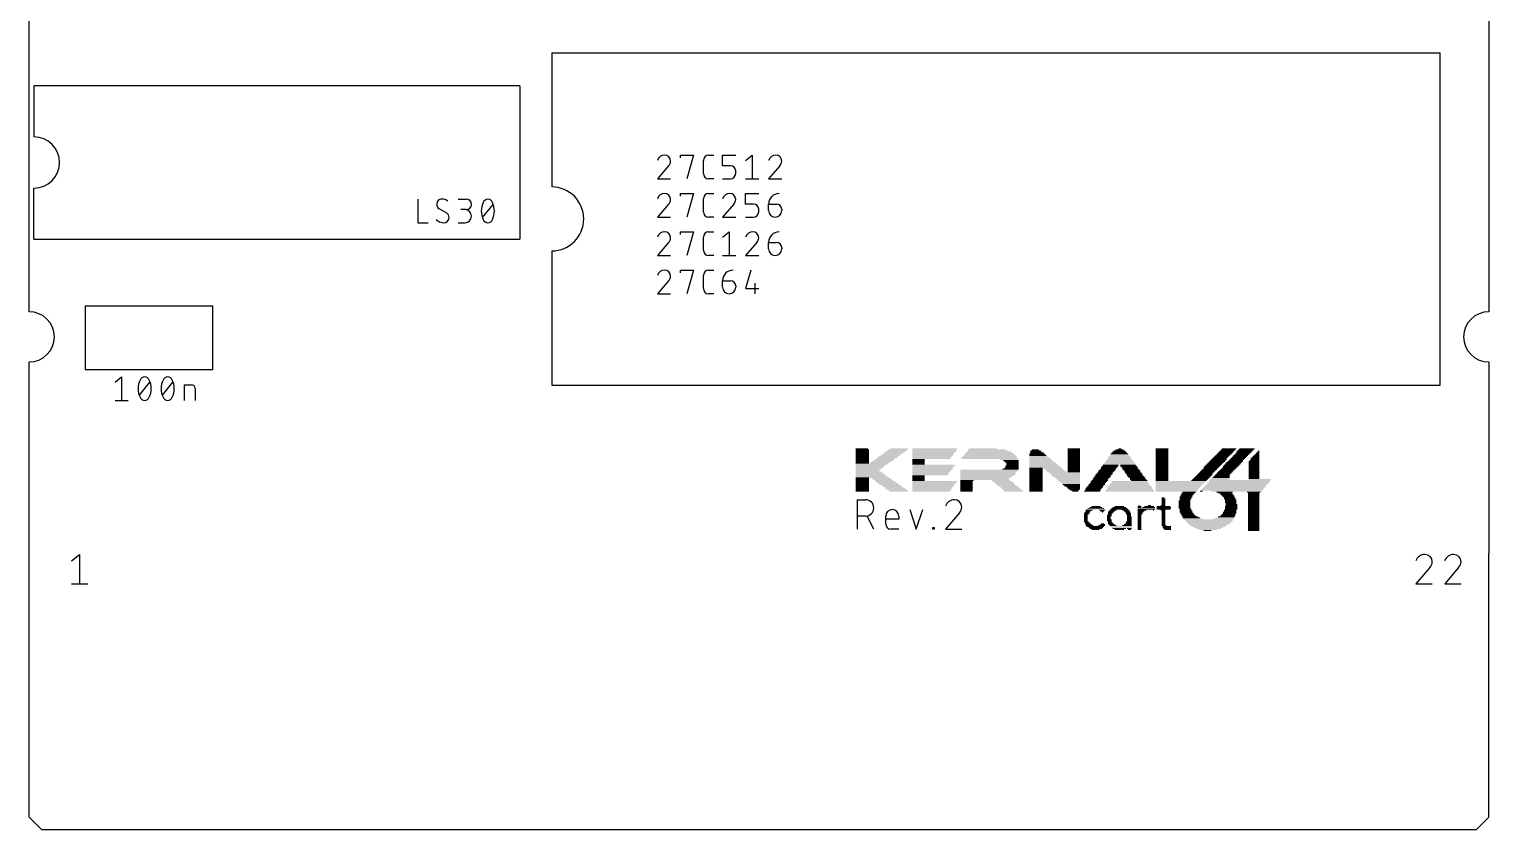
# Model space of a CAD drawing. Extents: x 0 to 58, y 0 to 63.7.
# Drawn here: x 0 to 58, y 0 to 31.8 of the extents above; entities that cross this region are included whole.
import ezdxf

# ---------------------------------------------------------------- set-up
doc = ezdxf.new("R2010")
doc.units = 0
doc.layers.add('20', color=30, linetype='CONTINUOUS')
doc.layers.add('21', color=253, linetype='CONTINUOUS')

# ---------------------------------------------------------------- blocks, each defined once
blk = doc.blocks.new('RECT')
blk.add_solid([(-0.5, -0.5), (0.5, -0.5), (-0.5, 0.5), (0.5, 0.5)])

msp = doc.modelspace()

# ---------------------------------------------------------------- linework, layer by layer
at = {"layer": '20'}
for p, q in [((0, 20.6), (0, 42.9)), ((58, 42.9), (58, 20.6)), ((0, 11), (0, 18.6)), ((58, 18.6), (58, 11)), ((0, 0.5), (0, 11)), ((58, 0.5), (58, 11)), ((0.5, 0), (0, 0.5)), ((57.5, 0), (0.5, 0)), ((57.5, 0), (58, 0.5))]:
    msp.add_line(p, q, dxfattribs=at)
for centre, start, end in [((0, 19.6), 270, 90), ((58, 19.6), 90, 270)]:
    msp.add_arc(centre, 1, start, end, dxfattribs=at)
at = {"layer": '21'}
for p, q in [((20.7645, 30.8928), (20.7645, 25.5587)), ((20.7645, 30.8928), (56.0705, 30.8928)), ((56.0705, 17.6848), (56.0705, 30.8928)), ((19.4945, 29.5793), (0.1905, 29.5793)), ((0.1905, 29.5793), (0.1905, 27.5473)), ((19.4945, 29.5793), (19.4945, 23.4833)), ((25.8762, 26.718), (25.8762, 26.8224)), ((25.8762, 26.8224), (26.3984, 26.8224)), ((26.3984, 26.8224), (26.1373, 25.8826)), ((26.9969, 26.8224), (27.2058, 26.8224)), ((27.5526, 26.4047), (27.5526, 26.8224)), ((27.5526, 26.8224), (28.0747, 26.8224)), ((28.467, 26.6136), (28.7281, 26.8224)), ((28.7281, 26.8224), (28.7281, 25.8826)), ((25.4056, 26.4047), (24.9619, 25.8826)), ((26.7881, 26.0914), (26.7881, 26.6136)), ((27.8659, 26.4047), (27.5526, 26.4047)), ((28.0747, 26.0914), (28.0747, 26.1959)), ((29.8252, 26.4047), (29.3814, 25.8826)), ((24.9619, 25.8826), (25.484, 25.8826)), ((27.2058, 25.8826), (26.9969, 25.8826)), ((27.5526, 25.8826), (27.8659, 25.8826)), ((28.467, 25.8826), (28.9891, 25.8826)), ((29.3814, 25.8826), (29.9035, 25.8826)), ((0.1905, 23.4833), (0.1905, 25.5153)), ((15.4369, 25.0762), (15.4369, 24.1364)), ((17.0505, 25.0762), (17.3638, 25.0762)), ((25.8762, 25.194), (25.8762, 25.2984)), ((25.8762, 25.2984), (26.3984, 25.2984)), ((26.3984, 25.2984), (26.1373, 24.3586)), ((26.7881, 24.5674), (26.7881, 25.0896)), ((26.9969, 25.2984), (27.2058, 25.2984)), ((28.467, 24.8807), (28.467, 25.2984)), ((28.467, 25.2984), (28.9891, 25.2984)), ((16.5843, 24.5279), (16.2971, 24.6846)), ((17.3638, 24.6585), (17.155, 24.6585)), ((18.0171, 24.3452), (18.4348, 24.8673)), ((25.4056, 24.8807), (24.9619, 24.3586)), ((27.9964, 24.8807), (27.5526, 24.3586)), ((28.7803, 24.8807), (28.467, 24.8807)), ((28.9891, 24.5674), (28.9891, 24.6719)), ((29.3814, 24.8807), (29.6947, 24.8807)), ((29.3814, 24.6197), (29.3814, 24.8807)), ((29.9035, 24.6719), (29.9035, 24.6197)), ((15.4369, 24.1364), (15.8545, 24.1364)), ((17.0505, 24.1364), (17.3116, 24.1364)), ((24.9619, 24.3586), (25.484, 24.3586)), ((27.2058, 24.3586), (26.9969, 24.3586)), ((27.5526, 24.3586), (28.0747, 24.3586)), ((28.467, 24.3586), (28.7803, 24.3586)), ((0.1905, 23.4833), (19.4945, 23.4833)), ((25.4056, 23.3567), (24.9619, 22.8346)), ((25.8762, 23.67), (25.8762, 23.7744)), ((25.8762, 23.7744), (26.3984, 23.7744)), ((26.3984, 23.7744), (26.1373, 22.8346)), ((26.7881, 23.0434), (26.7881, 23.5656)), ((26.9969, 23.7744), (27.2058, 23.7744)), ((27.5526, 23.5656), (27.8137, 23.7744)), ((27.8137, 23.7744), (27.8137, 22.8346)), ((28.9108, 23.3567), (28.467, 22.8346)), ((29.3814, 23.3567), (29.6947, 23.3567)), ((29.3814, 23.0957), (29.3814, 23.3567)), ((20.7645, 23.0188), (20.7645, 17.6848)), ((24.9619, 22.8346), (25.484, 22.8346)), ((27.2058, 22.8346), (26.9969, 22.8346)), ((27.5526, 22.8346), (28.0747, 22.8346)), ((28.467, 22.8346), (28.9891, 22.8346)), ((29.9035, 23.1479), (29.9035, 23.0957)), ((25.8762, 22.146), (25.8762, 22.2504)), ((25.8762, 22.2504), (26.3984, 22.2504)), ((26.3984, 22.2504), (26.1373, 21.3106)), ((26.7881, 21.5194), (26.7881, 22.0416)), ((26.9969, 22.2504), (27.2058, 22.2504)), ((28.6759, 22.2504), (28.467, 21.5194)), ((25.4056, 21.8327), (24.9619, 21.3106)), ((27.5526, 21.8327), (27.8659, 21.8327)), ((27.5526, 21.5717), (27.5526, 21.8327)), ((28.0747, 21.6239), (28.0747, 21.5717)), ((28.467, 21.5194), (28.9891, 21.5194)), ((28.8325, 21.7283), (28.8325, 21.3106)), ((24.9619, 21.3106), (25.484, 21.3106)), ((27.2058, 21.3106), (26.9969, 21.3106)), ((2.2225, 20.8338), (2.2225, 18.2937)), ((2.2225, 20.8338), (7.3025, 20.8338)), ((7.3025, 18.2937), (7.3025, 20.8338)), ((7.3025, 18.2937), (2.2225, 18.2937)), ((3.4131, 17.8023), (3.6742, 18.0112)), ((3.6742, 18.0112), (3.6742, 17.0714)), ((4.3797, 17.2802), (4.7974, 17.8023)), ((5.2941, 17.2802), (5.7118, 17.8023)), ((6.178, 17.0714), (6.178, 17.6979)), ((6.178, 17.6979), (6.4391, 17.6979)), ((6.5957, 17.5413), (6.5957, 17.0714)), ((20.7645, 17.6848), (56.0705, 17.6848)), ((3.4131, 17.0714), (3.9352, 17.0714)), ((32.9121, 11.9571), (32.9121, 13.1255)), ((32.9121, 13.1255), (33.2366, 13.1255)), ((33.2366, 12.4763), (32.9121, 12.4763)), ((33.5612, 11.9571), (33.3015, 12.4763)), ((34.0364, 12.1518), (34.0364, 12.4763)), ((34.5557, 12.3465), (34.0364, 12.3465)), ((34.5557, 12.4763), (34.5557, 12.3465)), ((34.9889, 12.736), (35.2485, 11.9571)), ((35.2485, 11.9571), (35.5082, 12.736)), ((36.9616, 12.6062), (36.4099, 11.9571)), ((34.5557, 11.9571), (34.2311, 11.9571)), ((35.9019, 11.9571), (35.9019, 12.022)), ((35.9019, 12.022), (35.9668, 12.022)), ((35.9668, 11.9571), (35.9019, 11.9571)), ((35.9668, 12.022), (35.9668, 11.9571)), ((36.4099, 11.9571), (37.059, 11.9571)), ((1.6754, 10.6896), (2, 10.9492)), ((2, 10.9492), (2, 9.7808)), ((55.6557, 10.4299), (55.1039, 9.7808)), ((56.7987, 10.4299), (56.2469, 9.7808)), ((1.6754, 9.7808), (2.3246, 9.7808)), ((55.1039, 9.7808), (55.7531, 9.7808)), ((56.2469, 9.7808), (56.8961, 9.7808))]:
    msp.add_line(p, q, dxfattribs=at)
for centre, radius, start, end in [((0.1905, 26.5313), 1.016, 270, 90), ((25.249, 26.5206), 0.3018, 90.0001, 162.055), ((25.249, 26.5875), 0.235, 0, 90), ((26.9969, 26.6136), 0.2088, 90.0009, 180), ((29.6686, 26.5206), 0.3018, 90.0001, 162.055), ((29.6686, 26.5875), 0.235, 0, 90), ((25.2316, 26.5875), 0.2524, 313.6042, 359.9995), ((27.8659, 26.1959), 0.2088, 0, 90), ((29.6512, 26.5875), 0.2524, 313.6042, 359.9995), ((20.7645, 24.2888), 1.27, 270, 90), ((26.9969, 26.0914), 0.2088, 180, 270), ((27.8659, 26.0914), 0.2088, 270, 0), ((16.4016, 24.8673), 0.2088, 89.9991, 180), ((16.4016, 24.6846), 0.3916, 53.1301, 89.9991), ((17.3638, 24.8673), 0.2088, 270, 90), ((18.7394, 24.6063), 0.7745, 154.011, 180.0001), ((18.226, 24.883), 0.1932, 90.0003, 161.0756), ((18.226, 24.883), 0.1932, 18.9247, 90.0003), ((17.7126, 24.6063), 0.7745, 359.9999, 25.989), ((25.249, 24.9966), 0.3018, 90.0001, 162.055), ((25.249, 25.0634), 0.235, 0, 90), ((25.2316, 25.0635), 0.2524, 313.6042, 359.9995), ((26.9969, 25.0896), 0.2088, 90.0009, 180), ((27.8398, 24.9966), 0.3018, 90.0001, 162.055), ((27.8398, 25.0634), 0.235, 0, 90), ((27.8224, 25.0635), 0.2524, 313.6042, 359.9995), ((29.7991, 24.8807), 0.4177, 90.0004, 180), ((16.4048, 24.8673), 0.2121, 179.9997, 239.4903), ((16.4766, 24.3452), 0.2121, 0.0001, 59.4899), ((17.3116, 24.3974), 0.2611, 270, 90), ((18.7394, 24.6063), 0.7745, 180, 205.9887), ((17.7126, 24.6063), 0.7745, 334.0113, 360), ((26.9969, 24.5674), 0.2088, 180, 270), ((28.7803, 24.6719), 0.2088, 0, 90), ((28.7803, 24.5674), 0.2088, 270, 0), ((29.6425, 24.6197), 0.2611, 180, 0), ((29.6947, 24.6719), 0.2088, 0, 90), ((16.4799, 24.5775), 0.4412, 224.7611, 269.9999), ((16.4799, 24.3452), 0.2088, 270, 0), ((18.226, 24.3295), 0.1932, 198.9255, 269.9999), ((18.226, 24.3295), 0.1932, 270, 341.0747), ((25.249, 23.4726), 0.3018, 90.0001, 162.055), ((25.249, 23.5395), 0.235, 0, 90), ((25.2316, 23.5395), 0.2524, 313.6042, 359.9995), ((26.9969, 23.5656), 0.2088, 90.0009, 180), ((28.7542, 23.4726), 0.3018, 90.0001, 162.055), ((28.7542, 23.5395), 0.235, 0, 90), ((28.7368, 23.5395), 0.2524, 313.6042, 359.9995), ((29.7991, 23.3567), 0.4177, 90.0004, 180), ((29.6947, 23.1479), 0.2088, 0, 90), ((26.9969, 23.0434), 0.2088, 180, 270), ((29.6425, 23.0957), 0.2611, 180, 0), ((25.249, 21.9486), 0.3018, 90.0001, 162.055), ((25.249, 22.0155), 0.235, 0, 90), ((26.9969, 22.0416), 0.2088, 90.0009, 180), ((27.9703, 21.8327), 0.4177, 90.0004, 180), ((25.2316, 22.0155), 0.2524, 313.6042, 359.9995), ((26.9969, 21.5194), 0.2088, 180, 270), ((27.8137, 21.5717), 0.2611, 180, 0), ((27.8659, 21.6239), 0.2088, 0, 90), ((4.5886, 17.818), 0.1932, 90.0003, 161.0756), ((4.5886, 17.818), 0.1932, 18.9247, 90.0003), ((5.5029, 17.818), 0.1932, 90.0003, 161.0756), ((5.5029, 17.818), 0.1932, 18.9247, 90.0003), ((5.102, 17.5413), 0.7745, 154.011, 180.0001), ((5.102, 17.5413), 0.7745, 180, 205.9887), ((4.0751, 17.5413), 0.7745, 359.9999, 25.989), ((4.0751, 17.5413), 0.7745, 334.0113, 360), ((6.0164, 17.5413), 0.7745, 154.011, 180.0001), ((6.0164, 17.5413), 0.7745, 180, 205.9887), ((4.9895, 17.5413), 0.7745, 359.9999, 25.989), ((4.9895, 17.5413), 0.7745, 334.0113, 360), ((6.4391, 17.5412), 0.1566, 0.0011, 90), ((4.5886, 17.2645), 0.1932, 198.9255, 269.9999), ((4.5886, 17.2645), 0.1932, 270, 341.0747), ((5.5029, 17.2645), 0.1932, 198.9255, 269.9999), ((5.5029, 17.2645), 0.1932, 270, 341.0747), ((33.2366, 12.8009), 0.3246, 270, 90), ((36.7669, 12.7502), 0.3753, 90.0001, 162.0549), ((36.7669, 12.8334), 0.2921, 0, 90), ((36.7452, 12.8334), 0.3138, 313.604, 359.9996), ((34.296, 12.4763), 0.2596, 0, 180), ((34.2311, 12.1518), 0.1947, 180, 270), ((55.461, 10.5739), 0.3753, 90.0001, 162.0549), ((55.461, 10.6571), 0.2921, 0, 90), ((55.4393, 10.6571), 0.3138, 313.604, 359.9996), ((56.604, 10.5739), 0.3753, 90.0001, 162.0549), ((56.604, 10.6571), 0.2921, 0, 90), ((56.5823, 10.6571), 0.3138, 313.604, 359.9996)]:
    msp.add_arc(centre, radius, start, end, dxfattribs=at)

# ---------------------------------------------------------------- block references
at = {"layer": '21', "yscale": 0.0381}
for p, xscale in [((33.0898, 15.1448), 0.4953), ((33.1089, 15.1067), 0.5334), ((33.1089, 15.0686), 0.5334), ((34.4805, 15.0686), 0.762), ((34.5186, 15.1067), 0.762), ((34.5757, 15.1448), 0.7239), ((35.9664, 15.1067), 1.7526), ((35.9664, 15.0686), 1.7526), ((35.9855, 15.1448), 1.7907), ((38.1, 15.0686), 1.6002), ((38.0429, 15.1067), 1.4859), ((37.8905, 15.1448), 1.1049), ((39.986, 15.0686), 0.4191), ((39.986, 15.1067), 0.2667), ((41.51, 15.1448), 0.4953), ((41.51, 15.1067), 0.4953), ((41.51, 15.0686), 0.4953), ((43.3197, 15.0686), 0.4572), ((43.3197, 15.1067), 0.3048), ((43.3388, 15.1448), 0.1143), ((45.0152, 15.1448), 0.4953), ((45.0152, 15.1067), 0.4953), ((45.0152, 15.0686), 0.4953), ((47.6059, 15.0686), 0.5715), ((47.6441, 15.1067), 0.5715), ((47.6822, 15.1448), 0.5715), ((48.3108, 15.0686), 0.6096), ((48.3489, 15.1067), 0.6096), ((48.387, 15.1448), 0.6096), ((48.8633, 15.0686), 0.0381), ((33.4708, 14.5352), 1.2573), ((33.4327, 14.4971), 1.1811), ((33.1089, 15.0305), 0.5334), ((33.1089, 14.9924), 0.5334), ((33.1089, 14.9543), 0.5334), ((33.1089, 14.9162), 0.5334), ((33.1089, 14.878), 0.5334), ((33.1089, 14.8399), 0.5334), ((33.1089, 14.8018), 0.5334), ((33.1089, 14.7637), 0.5334), ((33.1089, 14.7256), 0.5334), ((33.1089, 14.6875), 0.5334), ((33.1089, 14.6494), 0.5334), ((33.1089, 14.6113), 0.5334), ((33.1089, 14.5732), 0.5334), ((33.7756, 14.5732), 0.7239), ((33.8328, 14.6113), 0.762), ((33.8709, 14.6494), 0.762), ((33.9471, 14.6875), 0.762), ((33.9852, 14.7256), 0.762), ((34.0423, 14.7637), 0.7239), ((34.0995, 14.8018), 0.762), ((34.1376, 14.8399), 0.762), ((34.2138, 14.878), 0.762), ((34.2519, 14.9162), 0.762), ((34.309, 14.9543), 0.7239), ((34.3662, 14.9924), 0.762), ((34.4043, 15.0305), 0.762), ((35.3377, 14.7256), 0.4953), ((35.3377, 14.6875), 0.4953), ((35.3377, 14.6494), 0.4953), ((35.3377, 14.6113), 0.4953), ((35.3377, 14.5732), 0.4953), ((35.3377, 14.5352), 0.4953), ((35.9283, 14.9924), 1.6764), ((35.8902, 14.878), 1.6002), ((35.8521, 14.8018), 1.524), ((35.8521, 14.7637), 1.524), ((35.9474, 15.0305), 1.7145), ((35.9093, 14.9543), 1.6383), ((35.9093, 14.9162), 1.6383), ((35.8712, 14.8399), 1.5621), ((35.9474, 14.4971), 1.7145), ((38.1572, 14.7637), 2.2479), ((38.1572, 14.8018), 2.1717), ((38.1762, 14.8399), 2.1336), ((38.1762, 14.878), 2.0574), ((38.1572, 14.9162), 2.0193), ((38.1572, 14.9543), 1.9431), ((38.1381, 14.9924), 1.8288), ((38.1381, 15.0305), 1.7526), ((38.9192, 14.7256), 0.7239), ((39.0144, 14.6875), 0.6096), ((39.0335, 14.6494), 0.5715), ((39.0525, 14.6113), 0.5334), ((39.0716, 14.5732), 0.4953), ((39.0716, 14.5352), 0.4953), ((39.0716, 14.4971), 0.4953), ((40.0431, 14.9543), 0.6096), ((40.0622, 14.9162), 0.6477), ((40.0812, 14.878), 0.6858), ((40.1003, 14.8399), 0.7239), ((40.1384, 14.8018), 0.8001), ((40.1574, 14.7637), 0.8382), ((40.1765, 14.7256), 0.8763), ((40.1955, 14.6875), 0.9144), ((40.2146, 14.6494), 0.9525), ((40.2527, 14.6113), 1.0287), ((40.2717, 14.5732), 1.0668), ((40.2908, 14.5352), 1.1049), ((40.3098, 14.4971), 1.143), ((40.005, 15.0305), 0.4572), ((40.0431, 14.9924), 0.5334), ((41.51, 15.0305), 0.4953), ((41.51, 14.9924), 0.4953), ((41.51, 14.9543), 0.4953), ((41.51, 14.9162), 0.4953), ((41.51, 14.878), 0.4953), ((41.51, 14.8399), 0.4953), ((41.51, 14.8018), 0.4953), ((41.51, 14.7637), 0.4953), ((41.51, 14.7256), 0.4953), ((41.51, 14.6875), 0.4953), ((41.51, 14.6494), 0.4953), ((41.51, 14.6113), 0.4953), ((41.51, 14.5732), 0.4953), ((41.51, 14.5352), 0.4953), ((41.51, 14.4971), 0.4953), ((43.3197, 14.5352), 1.2954), ((42.9768, 14.4971), 0.6096), ((43.3197, 14.5732), 1.2192), ((43.3197, 14.6113), 1.143), ((43.3197, 14.6875), 1.0668), ((43.3388, 14.6494), 1.1049), ((43.3197, 14.7256), 0.9906), ((43.3197, 14.8018), 0.9144), ((43.3197, 14.7637), 0.9144), ((43.3197, 14.8399), 0.8382), ((43.3197, 14.878), 0.762), ((43.3197, 14.9543), 0.6858), ((43.3388, 14.9162), 0.7239), ((43.3197, 14.9924), 0.6096), ((43.3197, 15.0305), 0.5334), ((43.6626, 14.4971), 0.6096), ((45.0152, 15.0305), 0.4953), ((45.0152, 14.9924), 0.4953), ((45.0152, 14.9543), 0.4953), ((45.0152, 14.9162), 0.4953), ((45.0152, 14.878), 0.4953), ((45.0152, 14.8399), 0.4953), ((45.0152, 14.8018), 0.4953), ((45.0152, 14.7637), 0.4953), ((45.0152, 14.7256), 0.4953), ((45.0152, 14.6875), 0.4953), ((45.0152, 14.6494), 0.4953), ((45.0152, 14.6113), 0.4953), ((45.0152, 14.5732), 0.4953), ((45.0152, 14.5352), 0.4953), ((45.0152, 14.4971), 0.4953), ((47.0535, 14.4971), 0.6096), ((47.0916, 14.5352), 0.6096), ((47.1297, 14.5732), 0.6096), ((47.1678, 14.6113), 0.6096), ((47.2059, 14.6494), 0.6096), ((47.244, 14.6875), 0.6096), ((47.2821, 14.7256), 0.6096), ((47.3011, 14.7637), 0.5715), ((47.3392, 14.8018), 0.5715), ((47.3773, 14.8399), 0.5715), ((47.4154, 14.878), 0.5715), ((47.4535, 14.9162), 0.5715), ((47.4916, 14.9543), 0.5715), ((47.5297, 14.9924), 0.5715), ((47.5678, 15.0305), 0.5715), ((47.7774, 14.4971), 0.6096), ((47.8155, 14.5352), 0.6096), ((47.8536, 14.5732), 0.6096), ((47.8917, 14.6113), 0.6096), ((47.9298, 14.6494), 0.6096), ((47.9489, 14.6875), 0.5715), ((47.987, 14.7256), 0.5715), ((48.0251, 14.7637), 0.5715), ((48.0632, 14.8018), 0.5715), ((48.1013, 14.8399), 0.5715), ((48.1394, 14.878), 0.5715), ((48.1775, 14.9162), 0.5715), ((48.2156, 14.9543), 0.5715), ((48.2727, 15.0305), 0.6096), ((48.2537, 14.9924), 0.5715), ((48.6728, 14.6494), 0.4191), ((48.6728, 14.6113), 0.4191), ((48.6728, 14.5732), 0.4191), ((48.6728, 14.5352), 0.4191), ((48.6728, 14.4971), 0.4191), ((48.6918, 14.6875), 0.381), ((48.7109, 14.7637), 0.3429), ((48.7109, 14.7256), 0.3429), ((48.7299, 14.8018), 0.3048), ((48.749, 14.8399), 0.2667), ((48.768, 14.878), 0.2286), ((48.7871, 14.9162), 0.1905), ((48.8061, 14.9543), 0.1524), ((48.8252, 14.9924), 0.1143), ((48.8442, 15.0305), 0.0762), ((33.3946, 14.4209), 1.1049), ((33.3565, 14.3828), 1.0287), ((33.3184, 14.2685), 0.9525), ((33.3946, 14.1542), 1.1049), ((33.4327, 14.1161), 1.1811), ((33.4708, 14.0399), 1.2573), ((33.4137, 14.459), 1.143), ((33.3375, 14.3447), 0.9906), ((33.2994, 14.3066), 0.9144), ((33.3375, 14.2304), 0.9906), ((33.3756, 14.1923), 1.0668), ((33.4518, 14.078), 1.2192), ((33.1089, 14.0018), 0.5334), ((33.1089, 13.9637), 0.5334), ((33.1089, 13.9256), 0.5334), ((33.7947, 14.0018), 0.762), ((33.8518, 13.9637), 0.7239), ((33.909, 13.9256), 0.762), ((35.3377, 14.078), 0.4953), ((35.3377, 14.0399), 0.4953), ((35.3377, 14.0018), 0.4953), ((35.3377, 13.9637), 0.4953), ((35.3377, 13.9256), 0.4953), ((35.9283, 14.459), 1.6764), ((35.8902, 14.3828), 1.6002), ((35.8902, 14.3447), 1.6002), ((35.8521, 14.2685), 1.524), ((35.814, 14.1923), 1.4478), ((35.814, 14.1542), 1.4478), ((35.9093, 14.4209), 1.6383), ((35.8712, 14.3066), 1.5621), ((35.8331, 14.2304), 1.4859), ((35.795, 14.1161), 1.4097), ((38.1381, 14.3066), 2.286), ((38.1381, 14.2685), 2.286), ((38.1, 14.1923), 2.2098), ((38.1, 14.1542), 2.2098), ((38.0238, 14.0399), 2.0574), ((37.9857, 14.0018), 1.9812), ((38.1191, 14.2304), 2.2479), ((38.081, 14.1161), 2.1717), ((38.0429, 14.078), 2.0955), ((37.9667, 13.9637), 1.9431), ((37.9667, 13.9256), 1.9431), ((38.9954, 14.3447), 0.6477), ((39.0335, 14.3828), 0.5715), ((39.0525, 14.459), 0.5334), ((39.0525, 14.4209), 0.5334), ((40.3289, 14.459), 1.1811), ((40.367, 14.4209), 1.2573), ((40.005, 14.3828), 0.5334), ((40.005, 14.3447), 0.5334), ((40.005, 14.3066), 0.5334), ((40.005, 14.2685), 0.5334), ((40.005, 14.2304), 0.5334), ((40.005, 14.1923), 0.5334), ((40.005, 14.1542), 0.5334), ((40.005, 14.1161), 0.5334), ((40.005, 14.078), 0.5334), ((40.005, 14.0399), 0.5334), ((40.005, 14.0018), 0.5334), ((40.005, 13.9637), 0.5334), ((40.005, 13.9256), 0.5334), ((40.6718, 14.3828), 0.7239), ((40.7099, 14.3447), 0.7239), ((40.748, 14.3066), 0.7239), ((40.7861, 14.2685), 0.7239), ((40.8432, 14.2304), 0.762), ((41.148, 14.1923), 1.2192), ((41.1671, 14.1542), 1.1811), ((41.1861, 14.1161), 1.143), ((41.2052, 14.078), 1.1049), ((41.2242, 14.0399), 1.0668), ((41.2623, 14.0018), 0.9906), ((41.2814, 13.9637), 0.9525), ((41.3004, 13.9256), 0.9144), ((41.51, 14.459), 0.4953), ((41.51, 14.4209), 0.4953), ((41.51, 14.3828), 0.4953), ((41.51, 14.3447), 0.4953), ((41.51, 14.3066), 0.4953), ((41.51, 14.2685), 0.4953), ((41.51, 14.2304), 0.4953), ((42.5577, 13.9256), 0.6096), ((42.6149, 14.0018), 0.6477), ((42.5958, 13.9637), 0.6096), ((42.653, 14.0399), 0.6477), ((42.6911, 14.1161), 0.6477), ((42.672, 14.078), 0.6096), ((42.7292, 14.1542), 0.6477), ((42.7482, 14.1923), 0.6096), ((42.8054, 14.2685), 0.6477), ((42.7863, 14.2304), 0.6096), ((42.8435, 14.3066), 0.6477), ((42.8625, 14.3447), 0.6096), ((42.9197, 14.4209), 0.6477), ((42.9006, 14.3828), 0.6096), ((42.9578, 14.459), 0.6477), ((43.6817, 14.459), 0.6477), ((43.7198, 14.4209), 0.6477), ((43.7388, 14.3828), 0.6096), ((43.7579, 14.3447), 0.6477), ((43.796, 14.3066), 0.6477), ((43.8341, 14.2685), 0.6477), ((43.8531, 14.2304), 0.6096), ((43.8722, 14.1923), 0.6477), ((43.9103, 14.1542), 0.6477), ((43.9293, 14.1161), 0.6096), ((43.9484, 14.078), 0.6477), ((43.9865, 14.0399), 0.6477), ((44.0246, 14.0018), 0.6477), ((44.0436, 13.9637), 0.6096), ((44.0627, 13.9256), 0.6477), ((45.0152, 14.459), 0.4953), ((45.0152, 14.4209), 0.4953), ((45.0152, 14.3828), 0.4953), ((45.0152, 14.3447), 0.4953), ((45.0152, 14.3066), 0.4953), ((45.0152, 14.2685), 0.4953), ((45.0152, 14.2304), 0.4953), ((45.0152, 14.1923), 0.4953), ((45.0152, 14.1542), 0.4953), ((45.0152, 14.1161), 0.4953), ((45.0152, 14.078), 0.4953), ((45.0152, 14.0399), 0.4953), ((45.0152, 14.0018), 0.4953), ((45.0152, 13.9637), 0.4953), ((45.0152, 13.9256), 0.4953), ((46.5201, 13.9256), 0.6096), ((46.5582, 13.9637), 0.6096), ((46.5963, 14.0018), 0.6096), ((46.6344, 14.0399), 0.6096), ((46.6725, 14.078), 0.6096), ((46.7106, 14.1161), 0.6096), ((46.7296, 14.1542), 0.5715), ((46.7677, 14.1923), 0.5715), ((46.8058, 14.2304), 0.5715), ((46.8439, 14.2685), 0.5715), ((46.882, 14.3066), 0.5715), ((46.9201, 14.3447), 0.5715), ((46.9582, 14.3828), 0.5715), ((46.9773, 14.4209), 0.6096), ((47.0154, 14.459), 0.6096), ((47.3202, 13.9256), 0.762), ((47.3392, 13.9637), 0.7239), ((47.3583, 14.0018), 0.6858), ((47.3773, 14.0399), 0.6477), ((47.3964, 14.078), 0.6096), ((47.4154, 14.1161), 0.5715), ((47.4535, 14.1542), 0.5715), ((47.4916, 14.1923), 0.5715), ((47.5297, 14.2304), 0.5715), ((47.5678, 14.2685), 0.5715), ((47.6059, 14.3066), 0.5715), ((47.6441, 14.3447), 0.5715), ((47.6822, 14.3828), 0.5715), ((47.7393, 14.459), 0.6096), ((47.7203, 14.4209), 0.5715), ((48.6728, 14.459), 0.4191), ((48.6728, 14.4209), 0.4191), ((48.6728, 14.3828), 0.4191), ((48.6728, 14.3447), 0.4191), ((48.6728, 14.3066), 0.4191), ((48.6728, 14.2685), 0.4191), ((48.6728, 14.2304), 0.4191), ((48.6728, 14.1923), 0.4191), ((48.6728, 14.1542), 0.4191), ((48.6728, 14.1161), 0.4191), ((48.6728, 14.078), 0.4191), ((48.6728, 14.0399), 0.4191), ((48.6728, 14.0018), 0.4191), ((48.6728, 13.9637), 0.4191), ((48.9014, 13.9256), 0.8763), ((33.1089, 13.8875), 0.5334), ((33.1089, 13.8494), 0.5334), ((33.1089, 13.8113), 0.5334), ((33.1089, 13.7732), 0.5334), ((33.1089, 13.7351), 0.5334), ((33.1089, 13.697), 0.5334), ((33.1089, 13.6589), 0.5334), ((33.1089, 13.6208), 0.5334), ((33.1089, 13.5827), 0.5334), ((33.1089, 13.5446), 0.5334), ((33.1089, 13.5065), 0.5334), ((33.1089, 13.4684), 0.5334), ((33.9661, 13.8875), 0.7239), ((34.0233, 13.8494), 0.762), ((34.0614, 13.8113), 0.762), ((34.1376, 13.7732), 0.762), ((34.1757, 13.7351), 0.762), ((34.2519, 13.697), 0.762), ((34.29, 13.6589), 0.762), ((34.3471, 13.6208), 0.7239), ((34.4043, 13.5827), 0.762), ((34.4424, 13.5446), 0.762), ((34.5186, 13.5065), 0.762), ((34.5567, 13.4684), 0.762), ((35.3377, 13.8875), 0.4953), ((35.9664, 13.8113), 1.7526), ((35.9283, 13.7351), 1.6764), ((35.9283, 13.697), 1.6764), ((35.8902, 13.6208), 1.6002), ((35.8521, 13.5065), 1.524), ((35.9855, 13.8494), 1.7907), ((35.9474, 13.7732), 1.7145), ((35.9093, 13.6589), 1.6383), ((35.8712, 13.5827), 1.5621), ((35.8712, 13.5446), 1.5621), ((35.8331, 13.4684), 1.4859), ((37.2618, 13.8875), 0.5334), ((37.2428, 13.8494), 0.4953), ((37.2428, 13.8113), 0.4953), ((37.2428, 13.7732), 0.4953), ((37.2428, 13.7351), 0.4953), ((37.2428, 13.697), 0.4953), ((37.2428, 13.6589), 0.4953), ((37.2428, 13.6208), 0.4953), ((37.2428, 13.5827), 0.4953), ((37.2428, 13.5446), 0.4953), ((37.2428, 13.5065), 0.4953), ((37.2428, 13.4684), 0.4953), ((38.6144, 13.8875), 0.7239), ((38.6715, 13.8494), 0.762), ((38.7287, 13.8113), 0.7239), ((38.7668, 13.7732), 0.7239), ((38.8049, 13.7351), 0.7239), ((38.843, 13.697), 0.7239), ((38.9001, 13.6589), 0.762), ((38.9573, 13.6208), 0.7239), ((38.9954, 13.5827), 0.7239), ((39.0335, 13.5446), 0.7239), ((39.0716, 13.5065), 0.7239), ((39.1287, 13.4684), 0.762), ((40.005, 13.8875), 0.5334), ((40.005, 13.8494), 0.5334), ((40.005, 13.8113), 0.5334), ((40.005, 13.7732), 0.5334), ((40.005, 13.7351), 0.5334), ((40.005, 13.697), 0.5334), ((40.005, 13.6589), 0.5334), ((40.005, 13.6208), 0.5334), ((40.005, 13.5827), 0.5334), ((40.005, 13.5446), 0.5334), ((40.005, 13.5065), 0.5334), ((40.005, 13.4684), 0.5334), ((41.3195, 13.8875), 0.8763), ((41.3385, 13.8494), 0.8382), ((41.3766, 13.8113), 0.762), ((41.3957, 13.7732), 0.7239), ((41.4147, 13.7351), 0.6858), ((41.4338, 13.697), 0.6477), ((41.4528, 13.6589), 0.6096), ((41.4909, 13.6208), 0.5334), ((41.51, 13.5827), 0.4953), ((41.529, 13.5446), 0.4572), ((41.5481, 13.5065), 0.3429), ((41.5671, 13.4684), 0.2286), ((42.2339, 13.4684), 0.6477), ((42.2529, 13.5065), 0.6096), ((42.3101, 13.5827), 0.6477), ((42.291, 13.5446), 0.6096), ((42.3482, 13.6208), 0.6477), ((42.3672, 13.6589), 0.6096), ((42.4244, 13.7351), 0.6477), ((42.4053, 13.697), 0.6096), ((42.4434, 13.7732), 0.6096), ((42.5006, 13.8494), 0.6477), ((42.4815, 13.8113), 0.6096), ((42.5387, 13.8875), 0.6477), ((43.7198, 13.4684), 1.9431), ((43.7388, 13.5065), 1.905), ((43.7198, 13.5827), 1.7907), ((43.7388, 13.5446), 1.8288), ((43.7388, 13.6208), 1.7526), ((43.7388, 13.6589), 1.6764), ((43.7198, 13.7351), 1.5621), ((43.7388, 13.697), 1.6002), ((43.7388, 13.7732), 1.524), ((43.7198, 13.8494), 1.4097), ((43.7388, 13.8113), 1.4478), ((44.1008, 13.8875), 0.6477), ((45.739, 13.8113), 1.9431), ((45.7009, 13.7351), 1.8669), ((45.6628, 13.6589), 1.7907), ((45.6247, 13.5827), 1.7145), ((45.5866, 13.4684), 1.6383), ((45.0152, 13.8875), 0.4953), ((45.7581, 13.8494), 1.9812), ((45.72, 13.7732), 1.905), ((45.6819, 13.697), 1.8288), ((45.6438, 13.6208), 1.7526), ((45.6057, 13.5446), 1.6764), ((45.6057, 13.5065), 1.6764), ((46.0438, 13.3541), 0.4953), ((46.0629, 13.3922), 0.5334), ((46.101, 13.4303), 0.5334), ((46.482, 13.8875), 0.6096), ((46.5772, 13.4684), 0.1143), ((47.7774, 13.5065), 2.4384), ((47.8155, 13.5446), 2.4384), ((47.8536, 13.5827), 2.4384), ((47.8917, 13.6208), 2.4384), ((47.9298, 13.6589), 2.4384), ((47.9489, 13.697), 2.4003), ((47.987, 13.7351), 2.4003), ((48.0251, 13.7732), 2.4003), ((48.0822, 13.8494), 2.4384), ((48.0632, 13.8113), 2.4003), ((48.1013, 13.8875), 2.4003), ((47.987, 13.4684), 2.0193), ((47.4916, 13.4303), 0.6477), ((47.5107, 13.3922), 0.5334), ((47.5678, 13.3541), 0.4953), ((48.6537, 13.4303), 0.5334), ((48.6537, 13.3922), 0.4572), ((48.6537, 13.3541), 0.4572), ((42.3863, 12.7445), 0.7239), ((42.3863, 12.7826), 0.6477), ((42.3863, 12.8207), 0.4953), ((42.3863, 12.8588), 0.3429), ((43.3197, 12.7445), 0.6858), ((43.3197, 12.7826), 0.6096), ((43.3197, 12.8207), 0.5334), ((43.3197, 12.8588), 0.381), ((44.1198, 12.8588), 0.1524), ((44.1198, 12.8207), 0.1524), ((44.4056, 12.7826), 0.7239), ((44.3865, 12.7445), 0.6858), ((44.1008, 12.8969), 0.0381), ((44.4818, 12.8207), 0.4953), ((44.5008, 12.8588), 0.381), ((44.5199, 12.8969), 0.1143), ((45.0723, 12.8588), 0.5334), ((45.0914, 12.8207), 0.5715), ((45.0914, 12.7826), 0.5715), ((45.0723, 12.7445), 0.5334), ((45.0533, 12.8969), 0.1905), ((45.0723, 13.1636), 0.1524), ((45.0723, 13.1255), 0.1524), ((45.0723, 13.0874), 0.1524), ((45.0723, 13.0493), 0.1524), ((45.0723, 13.0112), 0.1524), ((45.0723, 12.9731), 0.1524), ((45.0723, 12.935), 0.1524), ((45.0533, 13.2017), 0.1143), ((45.9105, 13.0874), 0.4572), ((45.9105, 13.0493), 0.4572), ((45.9105, 13.0112), 0.4572), ((45.9105, 12.9731), 0.4572), ((45.9105, 12.935), 0.4572), ((45.9105, 12.8969), 0.4572), ((45.9105, 12.8588), 0.4572), ((45.9105, 12.8207), 0.4572), ((45.9105, 12.7826), 0.4572), ((45.9676, 13.2398), 0.4953), ((45.9295, 13.1255), 0.4191), ((45.9486, 13.2017), 0.4572), ((45.9486, 13.1636), 0.4572), ((45.9486, 12.7445), 0.4572), ((46.0057, 13.316), 0.4953), ((45.9867, 13.2779), 0.4572), ((47.6059, 13.316), 0.4953), ((47.6441, 13.2779), 0.4953), ((47.6631, 13.2398), 0.4572), ((47.7012, 13.2017), 0.4572), ((47.7012, 13.1636), 0.4572), ((47.7393, 13.1255), 0.4572), ((47.7393, 13.0874), 0.4572), ((47.7393, 13.0493), 0.4572), ((47.7393, 13.0112), 0.4572), ((47.7584, 12.8588), 0.4953), ((47.7584, 12.8207), 0.4953), ((47.7584, 12.7826), 0.4953), ((47.7584, 12.7445), 0.4953), ((47.7774, 12.935), 0.4572), ((47.7774, 12.8969), 0.4572), ((47.7584, 12.9731), 0.4191), ((48.6537, 13.316), 0.4572), ((48.6537, 13.2779), 0.4572), ((48.6537, 13.2398), 0.4572), ((48.6537, 13.2017), 0.4572), ((48.6537, 13.1636), 0.4572), ((48.6537, 13.1255), 0.4572), ((48.6537, 13.0874), 0.4572), ((48.6537, 13.0493), 0.4572), ((48.6537, 13.0112), 0.4572), ((48.6537, 12.9731), 0.4572), ((48.6537, 12.935), 0.4572), ((48.6537, 12.8969), 0.4572), ((48.6537, 12.8588), 0.4572), ((48.6537, 12.8207), 0.4572), ((48.6537, 12.7826), 0.4572), ((48.6537, 12.7445), 0.4572), ((42.0243, 12.5921), 0.2286), ((42.0053, 12.554), 0.1905), ((41.9862, 12.5159), 0.1524), ((41.9862, 12.4778), 0.1524), ((41.9862, 12.4397), 0.1524), ((41.9862, 12.4016), 0.1524), ((41.9862, 12.3635), 0.1524), ((41.9862, 12.3254), 0.1524), ((41.9862, 12.2873), 0.1524), ((42.0053, 12.2492), 0.1905), ((42.0434, 12.6302), 0.1905), ((42.0434, 12.2111), 0.1905), ((42.0624, 12.173), 0.2286), ((42.1196, 12.7064), 0.2667), ((42.0815, 12.6683), 0.1905), ((42.6339, 12.7064), 0.2286), ((42.6339, 12.6683), 0.1524), ((42.653, 12.173), 0.1143), ((42.653, 12.6302), 0.0381), ((42.9197, 12.5159), 0.1905), ((42.9197, 12.4778), 0.1905), ((42.9006, 12.4397), 0.1524), ((42.9006, 12.4016), 0.1524), ((42.9006, 12.3635), 0.1524), ((42.9197, 12.3254), 0.1905), ((42.9197, 12.2873), 0.1905), ((42.9768, 12.6302), 0.2286), ((42.9578, 12.5921), 0.1905), ((42.9387, 12.554), 0.1524), ((42.9387, 12.2492), 0.1524), ((42.9578, 12.2111), 0.1905), ((42.9768, 12.173), 0.2286), ((43.0149, 12.6683), 0.2286), ((43.0721, 12.7064), 0.2667), ((43.5674, 12.7064), 0.2667), ((43.6245, 12.6683), 0.2286), ((43.6436, 12.6302), 0.1905), ((43.6817, 12.173), 0.2667), ((43.6817, 12.5921), 0.1905), ((43.6817, 12.554), 0.1905), ((43.7007, 12.2492), 0.2286), ((43.7007, 12.2111), 0.2286), ((43.7007, 12.5159), 0.1524), ((43.7007, 12.4778), 0.1524), ((43.7198, 12.4397), 0.1905), ((43.7198, 12.4016), 0.1905), ((43.7198, 12.3635), 0.1905), ((43.7198, 12.3254), 0.1905), ((43.7198, 12.2873), 0.1905), ((44.2151, 12.7064), 0.3429), ((44.177, 12.6683), 0.2667), ((44.1579, 12.6302), 0.2286), ((44.1389, 12.5921), 0.1905), ((44.1389, 12.554), 0.1905), ((44.1198, 12.5159), 0.1524), ((44.1198, 12.4778), 0.1524), ((44.1198, 12.4397), 0.1524), ((44.1198, 12.4016), 0.1524), ((44.1198, 12.3635), 0.1524), ((44.1198, 12.3254), 0.1524), ((44.1198, 12.2873), 0.1524), ((44.1198, 12.2492), 0.1524), ((44.1198, 12.2111), 0.1524), ((44.1198, 12.173), 0.1524), ((44.6723, 12.7064), 0.0381), ((45.0533, 12.7064), 0.1905), ((45.0723, 12.6683), 0.1524), ((45.0723, 12.6302), 0.1524), ((45.0723, 12.5921), 0.1524), ((45.0723, 12.554), 0.1524), ((45.0723, 12.5159), 0.1524), ((45.0723, 12.4778), 0.1524), ((45.0723, 12.4397), 0.1524), ((45.0723, 12.4016), 0.1524), ((45.0723, 12.3635), 0.1524), ((45.0723, 12.3254), 0.1524), ((45.0723, 12.2873), 0.1524), ((45.0723, 12.2492), 0.1524), ((45.0723, 12.2111), 0.1524), ((45.0723, 12.173), 0.1524), ((45.9676, 12.6683), 0.4953), ((45.9676, 12.6302), 0.4953), ((45.9486, 12.7064), 0.4572), ((46.0057, 12.5921), 0.4953), ((46.0248, 12.554), 0.5334), ((46.0819, 12.4778), 0.5715), ((46.0629, 12.5159), 0.5334), ((46.1391, 12.4397), 0.6096), ((46.1772, 12.4016), 0.6858), ((46.2534, 12.3635), 0.762), ((46.863, 12.3254), 1.905), ((46.882, 12.2873), 1.8669), ((46.882, 12.2492), 1.7907), ((46.882, 12.2111), 1.7145), ((46.882, 12.173), 1.6383), ((47.4535, 12.3635), 0.8001), ((47.5297, 12.4016), 0.7239), ((47.5678, 12.4397), 0.6477), ((47.625, 12.4778), 0.6096), ((47.6441, 12.5159), 0.5715), ((47.6631, 12.554), 0.5334), ((47.7012, 12.6302), 0.5334), ((47.7012, 12.5921), 0.5334), ((47.7203, 12.7064), 0.4953), ((47.7203, 12.6683), 0.4953), ((48.6537, 12.7064), 0.4572), ((48.6537, 12.6683), 0.4572), ((48.6537, 12.6302), 0.4572), ((48.6537, 12.5921), 0.4572), ((48.6537, 12.554), 0.4572), ((48.6537, 12.5159), 0.4572), ((48.6537, 12.4778), 0.4572), ((48.6537, 12.4397), 0.4572), ((48.6537, 12.4016), 0.4572), ((48.6537, 12.3635), 0.4572), ((48.6537, 12.3254), 0.4572), ((48.6537, 12.2873), 0.4572), ((48.6537, 12.2492), 0.4572), ((48.6537, 12.2111), 0.4572), ((48.6537, 12.173), 0.4572), ((42.1005, 12.1349), 0.2286), ((42.1386, 12.0968), 0.3048), ((42.3672, 12.0587), 0.6858), ((42.3863, 12.0206), 0.5715), ((42.3863, 11.9825), 0.4953), ((42.3672, 11.9444), 0.3048), ((42.6149, 12.0968), 0.2667), ((42.653, 12.1349), 0.1905), ((43.0149, 12.1349), 0.2286), ((43.0721, 12.0968), 0.2667), ((43.3959, 12.0587), 0.8382), ((43.415, 12.0206), 0.8001), ((43.3197, 11.9825), 0.5334), ((43.3197, 11.9444), 0.381), ((43.6245, 12.0968), 0.381), ((43.6626, 12.1349), 0.3048), ((43.7198, 11.9825), 0.1905), ((43.7198, 11.9444), 0.1143), ((44.1198, 12.1349), 0.1524), ((44.1198, 12.0968), 0.1524), ((44.1198, 12.0587), 0.1524), ((44.1198, 12.0206), 0.1524), ((44.1198, 11.9825), 0.1524), ((44.1198, 11.9444), 0.1524), ((45.0723, 12.1349), 0.1524), ((45.0914, 12.0968), 0.1905), ((45.2057, 12.0587), 0.3429), ((45.2057, 12.0206), 0.3429), ((45.2247, 11.9825), 0.3048), ((45.2438, 11.9444), 0.2667), ((46.863, 12.1349), 1.524), ((46.863, 12.0968), 1.4478), ((46.863, 12.0587), 1.2954), ((46.863, 12.0206), 1.143), ((46.863, 11.9825), 0.9906), ((46.8439, 11.9444), 0.7239), ((46.8249, 11.9063), 0.3048), ((48.6537, 12.1349), 0.4572), ((48.6537, 12.0968), 0.4572), ((48.6537, 12.0587), 0.4572), ((48.6537, 12.0206), 0.4572), ((48.6537, 11.9825), 0.4572), ((48.6537, 11.9444), 0.4572), ((48.6537, 11.9063), 0.4572)]:
    msp.add_blockref('RECT', p, dxfattribs=dict(at, xscale=xscale))

doc.saveas('drawing.dxf')
